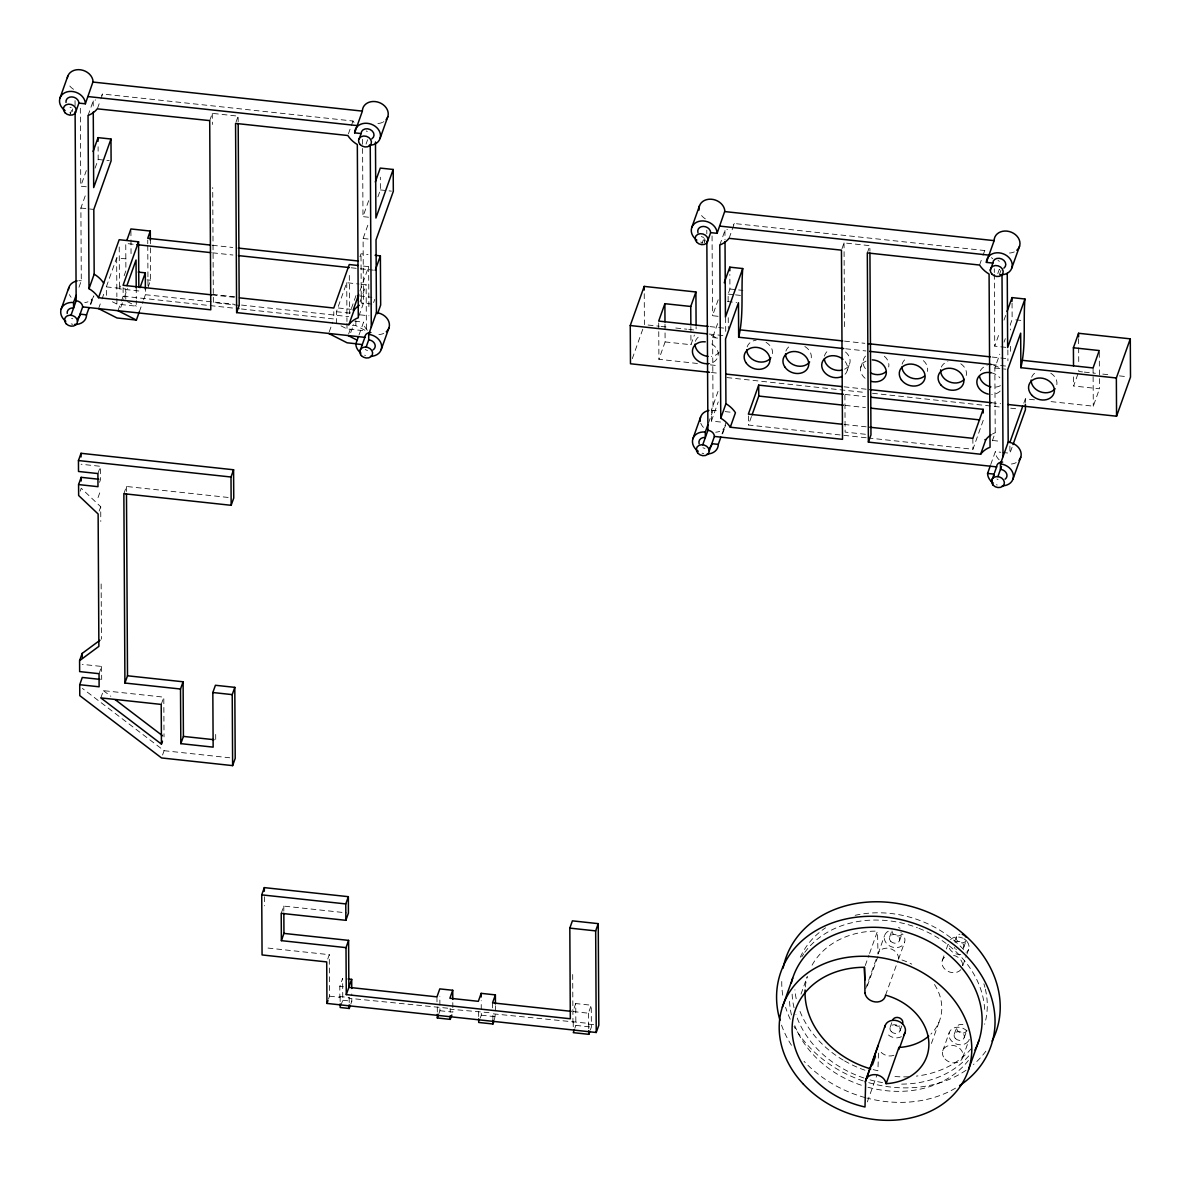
<?xml version="1.0" encoding="UTF-8"?>
<svg xmlns="http://www.w3.org/2000/svg" width="1190" height="1190" viewBox="0 0 1190 1190"><rect width="100%" height="100%" fill="white"/><g stroke="black" fill="none" stroke-linecap="round" stroke-linejoin="round"><path stroke-width="0.75" stroke-dasharray="5 3.75" d="M878.488 1053.12L877.908 1070.747A85.025 69.05 19.6 0 1 872.523 1069.423M720.56 422.034L711.412 421.052L711.352 410.223L718.73 389.457M69.883 115.118L72.456 107.873L72.471 111.503M88.045 115.475L93.207 100.971L94.248 100.555A26.373 21.42 19.6 0 0 95.631 99.9M97.461 108.498L100.317 100.451M100.897 98.844L102.623 94.01L352.984 121.023A26.373 21.42 19.6 0 0 354.873 123.596M86.305 186.785L80.756 186.19L86.32 170.587M79.001 287.236L81.292 280.781L80.89 208.042L86.439 192.423M95.081 168.147L98.175 159.475L98.101 146.742M90.261 304.387L93.132 296.325M90.886 304.253L93.861 295.879A13.179 10.71 19.6 0 1 84.758 302.617M98.592 308.627L101.462 300.564M102.028 298.958L103.753 294.123M106.386 295.343L106.327 286.879L116.65 257.888L128.996 259.227M138.843 290.97L119.446 288.873L120.621 285.585M124.147 275.693L125.902 270.755L125.753 243.444L134.991 244.441M117.988 310.709L120.844 302.662M121.425 301.055L123.15 296.221L123.091 287.117M120.696 307.57L123.775 298.913M124.4 297.173L127.479 288.516M139.394 311.601L143.008 301.457M143.603 299.776L145.418 294.704L145.388 289.23M147.991 287.445L150.58 280.2L150.386 245.616M209.708 120.606L212.296 113.362L238.149 116.159L238.179 121.722M80.206 491.158L81.232 488.257L100.719 506.747L100.793 521.458M97.907 473.561L100.496 466.316L81.099 464.234M99.529 482.337L100.57 479.436L100.496 466.316M98.041 497.599L100.629 490.354M236.081 121.945L238.149 116.159M99.172 511.09L100.719 506.747M123.864 493.716L126.438 486.472L228.287 497.465M99.038 673.689L101.611 666.445L82.214 664.347M100.838 697.905L103.411 690.646L163.804 697.162L164.027 736.863M348.387 133.905L352.984 121.023M161.215 704.421L163.804 697.162M366.059 144.064L367.606 139.721M162.554 755.04L164.101 750.697L82.363 688.385M368.513 217.234L362.98 216.639L369.153 199.295M329.243 331.832L332.694 322.178M336.487 323.561L336.413 311.706L346.736 282.714L359.083 284.053M358.874 316.124L363.456 303.227L363.099 238.491L368.662 222.872M377.914 196.871L380.384 189.924L380.324 177.191M359.96 256.683L361.001 253.782L368.052 254.541M355.988 295.581L349.533 313.699L349.295 271.826M359.975 290.985L368.647 266.634L359.841 265.682M348.64 333.929L351.511 325.882M360.064 301.858L366.133 284.812L360.838 284.232M350.693 332.65L353.698 324.201M358.978 335.045L363.575 322.163L353.237 321.047M373.615 302.617L374.791 299.315M281.212 913.34L283.8 906.096L346.588 912.864M327.741 959.021L329.288 954.678L264.656 947.701M328.485 999.079L329.526 996.179L329.288 954.678M329.526 996.179L339.864 997.294L339.805 986.376L342.646 978.403L342.765 1000.255L340.697 1006.041M339.864 997.294L340.132 996.566L349.176 997.547L348.908 998.276L450.207 1008.451L450.222 1012.095M350.782 1004.122L351.824 1001.221L351.779 993.948M632.292 358.666L643.195 328.038M697.459 363.471L658.918 359.306L665.106 341.917L665.002 323.71M701.624 244.634L704.212 237.39L704.227 241.035M704.242 242.849L705.268 239.949M438.887 1013.627L439.928 1010.727L439.839 996.164M719.786 244.991L724.948 230.503L726.004 230.087A26.373 21.42 19.6 0 0 727.388 229.417M450.207 1008.451L449.954 1009.18L491.098 1012.868M665.106 341.917L690.959 344.713L694.395 335.045M729.202 238.03L734.364 223.527L984.725 250.54A26.373 21.42 19.6 0 0 986.629 253.128M718.061 316.317L712.513 315.707L718.686 298.378M708.452 423.194L713.048 410.312L712.631 337.558L718.165 322.029M728.161 301.338L728.116 294.079L729.931 289.006L729.842 274.444M480.254 1018.09L481.296 1015.189L481.206 1000.626M494.475 1019.637L495.486 1013.092M711.412 421.052L718.225 401.923M722.018 433.904L726.034 422.629M722.628 433.77L725.603 425.41A13.179 10.71 19.6 0 1 715.696 432.223M866.201 437.756L748.436 425.038L751.47 416.515M841.985 248.68L844.037 242.894L869.905 245.675L869.935 251.239M575.737 1003.557L572.896 1011.53L588.41 1013.196L591.252 1005.223L575.737 1003.557L575.856 1025.393L574.83 1028.294M492.913 1020.336L492.868 1013.047L492.615 1013.776L588.738 1023.4L588.767 1030.674M593.646 1024.679L588.47 1024.129L588.738 1023.4M590.344 1029.975L591.37 1027.074L591.252 1005.223M867.317 252.92L869.905 245.675M847.354 370.031L849.943 362.786M860.682 367.532L863.271 360.287M979.563 265.043L982.434 256.981M983.014 255.374L984.725 250.54M997.8 273.581L999.347 269.238L999.377 272.882M999.392 274.697L1000.939 270.353M1005.818 347.361L994.736 346.156L999.674 332.293M1003.988 320.155L1005.848 314.948M992.341 440.806L995.212 432.758L994.855 368.007L999.764 354.204M1004.062 342.125L1005.297 338.674M868.045 437.95L972.929 449.27L983.252 420.278M801.004 994.126L807.147 976.871M990.735 464.561L995.316 451.679L1000.805 452.274M1023.817 403.202L1025.364 398.843L1034.541 399.84M1002.635 452.468L1009.938 453.256L1012.422 446.295M865.249 965.551L868.938 955.198M869.548 953.473L877.536 931.041L871.735 931.22A85.025 69.05 19.6 0 0 811.208 966.801M1099.277 352.374L1099.486 388.788L1073.633 385.991L1078.214 373.11M865.695 988.667L876.152 959.333M878.146 953.621L884.587 935.504M867.287 986.034L877.863 956.701M889.599 937.17L892.173 929.925M899.595 940.516L902.169 933.258M1051.068 401.625L1093.283 406.177L1099.486 388.788M885.539 995.152L897.944 960.866M898.554 959.17L904.593 942.183M890.105 1027.401L892.678 1020.157M900.101 1030.733L902.675 1023.489M942.257 960.538L944.027 955.6M946.362 949.01L948.713 942.42M954.752 941.186L956.299 936.842M963.721 947.433L966.295 940.174A5.281 4.284 19.6 0 1 957.652 941.201A5.281 4.284 19.6 0 1 959.928 934.15M931.428 1043.466L940.041 1019.309M962.859 965.566L966.369 955.689M966.964 954.038L968.72 949.099M942.763 1050.77L949.218 1032.652M954.216 1034.318L956.805 1027.074M964.227 1037.665L966.801 1030.406M962.769 1057.449L969.225 1039.331M867.317 1101.895L877.194 1074.302M102.623 94.01L102.4 94.322A26.373 21.42 19.6 0 1 101.477 95.423M734.364 223.527L734.141 223.854A26.373 21.42 19.6 0 1 733.233 224.955M711.352 410.223L718.21 410.862M98.175 159.475L109.257 160.68M380.384 189.924L391.465 191.129M80.89 208.042L93.817 209.425M363.099 238.491L368.647 239.086M729.931 289.006L742.857 290.405M1015.829 319.857L1021.377 320.452M728.116 294.079L733.665 294.674M735.509 294.867L741.043 295.477M212.415 245.274L232.734 247.461M727.388 301.516L736.625 302.513M212.608 252.816L232.928 255.017M351.199 267.78L358.592 268.568M360.436 268.776L373.377 270.16M709.999 326.61L726.48 328.395M844.528 341.128L864.818 343.315M992.088 357.045L1008.689 358.845M648.104 325.034L659.186 326.224M661.03 326.432L668.423 327.22M675.801 328.024L686.883 329.214M688.727 329.422L696.12 330.21L696.105 326.566M1082.484 371.905L1078.794 371.503L1078.765 366.044M1084.328 372.098L1095.41 373.288M1102.803 374.091L1110.181 374.895M1119.418 375.891L1126.811 376.68M359.514 295.968L371.86 297.292M709.21 334.063L723.892 335.639M845.644 348.774L865.933 350.961M991.344 364.497L998.722 365.285M1000.567 365.494L1006.1 366.089M712.631 337.558L718.18 338.153M994.855 368.007L1005.937 369.197M147.054 279.829L150.58 280.2M371.845 304.075L361.269 302.929L361.001 253.782M212.683 294.436L234.861 296.816M338.362 307.987L351.303 309.385M211.79 294.867L235.828 297.455M106.327 286.879L125.724 288.977L125.783 299.136M336.413 311.706L350.514 313.223M360.109 314.844L368.93 315.796M145.418 294.704L234.133 304.268M241.525 305.071L348.715 316.629M239.205 305.354L213.352 302.558L212.713 187.559M123.15 296.221L239.577 308.775M241.421 308.983L333.84 318.95L333.795 311.676M352.344 325.272L355.87 325.658L366.386 330.999L366.133 284.812M710.311 364.854L717.659 365.657M112.41 301.784L116.917 304.075L136.3 306.172L136.27 300.624M340.995 325.852L347.004 328.901L366.386 330.999M711.382 372.5L718.745 373.288M844.037 386.81L866.156 389.204M991.448 402.711L1000.671 403.707M726.897 377.572L865.1 392.477M872.478 393.265L1001.474 407.188M1010.682 408.185L1018.045 408.973M845.183 394.455L865.413 396.642M845.242 405.388L865.487 407.575M725.112 411.606L731.999 412.35M844.052 424.443L866.141 426.823M992.683 440.478L1001.296 441.416M865.428 434.276L845.108 432.089L844.9 394.991M164.101 750.697L229.73 757.777M339.805 986.376L343.419 986.763M439.928 1010.727L452.855 1012.125L452.795 1001.207M481.296 1015.189L495.516 1016.736M575.856 1025.393L591.37 1027.074M342.765 1000.255L351.824 1001.221M882.549 1082.602L876.271 1081.398A98.22 79.76 19.6 0 1 870.054 1079.866M898.569 958.947L898.465 958.649A10.546 8.568 19.6 0 0 889.451 948.445A10.546 8.568 19.6 0 0 877.982 954.157L877.536 931.041M127.3 301.591L136.3 306.172M103.411 690.646L110.804 696.284M1093.075 367.948L1093.283 406.177M1078.601 338.733L1078.646 346.007M1078.661 347.837L1078.75 364.214M1073.573 376.888L1073.633 385.991M1025.364 398.843L1025.378 402.488M1012.05 303.063L1012.14 319.455L1010.34 324.528L1010.37 329.972M1010.459 346.32L1010.503 353.594M1009.894 446.042L1009.938 453.256M1007.856 349.934L1007.915 360.838M994.29 268.776L994.319 272.465M994.319 274.31L994.736 346.156M972.855 438.337L972.929 449.27M844.037 242.894L844.528 330.061M748.376 415.95L748.436 425.038M728.25 317.685L728.31 328.589M725.632 317.671L725.707 332.203M724.948 230.503L725.007 239.711M712.066 235.947L712.513 315.707M706.786 230.146L706.815 233.79M690.855 326.506L690.959 344.713M658.71 322.907L658.918 359.306M644.236 293.677L644.415 324.632M588.41 1013.196L588.47 1024.129M573.223 1021.719L573.268 1030.823M572.688 974.521L572.955 1022.448M495.457 1005.803L495.486 1011.262M492.556 1002.858L492.586 1008.317M478.648 1011.515L478.692 1018.804M437.28 1007.052L437.325 1014.341M436.953 996.863L436.998 1002.322M368.647 266.634L368.9 310.337M362.548 139.26L362.578 146.623M362.593 148.467L362.98 216.639M355.855 320.571L355.87 325.658M346.736 282.714L346.959 321.508M346.974 323.368L347.004 328.901M349.176 997.547L349.22 1004.836M340.132 996.566L340.162 1003.854M283.8 906.096L283.83 911.555M264.358 896.725L264.418 905.828M212.296 113.362L212.356 124.489M215.688 734.423L215.717 739.882M150.357 240.142L150.371 243.786M147.738 240.112L147.753 243.757M147.768 245.571L147.991 285.63M136.21 287.697L136.27 298.779M130.915 230.771L130.96 238.059M130.974 239.874L131.049 254.437M126.438 486.472L126.467 492.035M119.223 246.999L119.446 288.873M116.65 257.888L116.873 296.682M116.888 298.541L116.917 304.075M101.15 583.963L101.462 639.134M101.611 666.445L101.686 679.549M93.207 100.971L93.251 108.35M80.325 108.275L80.756 186.19M75.044 100.629L75.074 106.074M1000.418 385.62A13.179 10.71 19.6 0 1 994.275 387.196M980.307 370.863A13.179 10.71 19.6 0 1 987.164 365.598M993.784 365.494A13.179 10.71 19.6 0 1 1000.016 368.245M785.921 351.08A13.179 10.71 19.6 0 1 791.915 345.1M804.842 346.498A13.179 10.71 19.6 0 1 810.925 359.44M711.754 343.984A13.179 10.71 19.6 0 1 718.18 355.557A13.179 10.71 19.6 0 1 708.749 363.649M1000.165 391.064A13.179 10.71 19.6 0 1 991.701 394.44M991.196 372.738A13.179 10.71 19.6 0 1 999.868 377.751M719.162 352.166A13.179 10.71 19.6 0 1 711.337 356.405M695.421 341.322A13.179 10.71 19.6 0 1 698.738 336.785M711.218 335.312A13.179 10.71 19.6 0 1 717.035 338.763M747.141 346.9A13.179 10.71 19.6 0 1 756.23 340.162M766.048 342.318A13.179 10.71 19.6 0 1 772.146 355.245M845.54 352.032A13.179 10.71 19.6 0 1 844.602 369.227M824.477 356.108A13.179 10.71 19.6 0 1 829.817 349.667M845.227 361.626A13.179 10.71 19.6 0 1 844.513 374.835M902.124 364.17A13.179 10.71 19.6 0 1 907.687 357.892M923.38 360.63A13.179 10.71 19.6 0 1 927.427 371.459M941.335 367.085A13.179 10.71 19.6 0 1 947.88 361.552M960.776 363.753A13.179 10.71 19.6 0 1 965.789 376.918M1031.656 377.289A13.179 10.71 19.6 0 1 1035.136 372.857M1050.785 373.199A13.179 10.71 19.6 0 1 1056.452 386.229M865.383 368.692A13.179 10.71 19.6 0 1 866.112 355.483M884.319 356.212A13.179 10.71 19.6 0 1 888.722 366.966M705.313 218.826A13.179 10.71 19.6 0 1 699.913 212.891M702.323 242.522A13.179 10.71 19.6 0 1 700.672 242.046M703.781 237.331A6.59 5.355 19.6 0 1 701.341 236.527M992.802 258.647A26.373 21.42 19.6 0 1 991.419 257.665M1016.171 462.598A13.179 10.71 19.6 0 1 1008.317 463.996M999.154 459.816A13.179 10.71 19.6 0 1 995.316 451.679M997.22 485.014A13.179 10.71 19.6 0 1 996.417 484.717M704.971 448.377A6.59 5.355 19.6 0 1 702.918 447.752M703.736 453.628A13.179 10.71 19.6 0 1 702.085 453.167M703.424 427.389A13.179 10.71 19.6 0 1 700.627 422.718M998.068 479.6A6.59 5.355 19.6 0 1 996.937 478.975M1014.297 251.893A13.179 10.71 19.6 0 1 1008.808 253.039M999.451 261.309A6.59 5.355 19.6 0 1 997.993 260.432M865.085 378.286A13.179 10.71 19.6 0 1 866.023 361.091M992.415 434.038A26.373 21.42 19.6 0 1 995.212 432.758M383.73 333.408A13.179 10.71 19.6 0 1 376.561 334.479M367.398 330.299A13.179 10.71 19.6 0 1 363.575 322.163M362.028 303.837A26.373 21.42 19.6 0 1 363.456 303.242M367.323 131.599A6.59 5.355 19.6 0 1 366.237 130.915M73.557 89.309A13.179 10.71 19.6 0 1 68.499 84.059M383.879 121.648A13.179 10.71 19.6 0 1 383.239 122.02M382.54 122.362A13.179 10.71 19.6 0 1 377.899 123.492M71.132 297.262A13.179 10.71 19.6 0 1 69.436 294.599M78.778 280.721A13.179 10.71 19.6 0 1 81.292 280.781M367.532 350.514A6.59 5.355 19.6 0 1 365.196 349.443M72.828 324.26A13.179 10.71 19.6 0 1 71.147 323.888M72.798 318.771A6.59 5.355 19.6 0 1 71.564 318.399M365.479 355.483A13.179 10.71 19.6 0 1 364.661 355.185M71.192 107.636A6.59 5.355 19.6 0 1 69.987 107.189M70.567 113.005A13.179 10.71 19.6 0 1 69.734 112.782M966.875 1030.138A5.281 4.284 19.6 0 1 959.854 1032.563A5.281 4.284 19.6 0 1 957.489 1025.854A5.281 4.284 19.6 0 1 965.447 1026.048M901.663 934.254A5.281 4.284 19.6 0 1 895.862 935.667A5.281 4.284 19.6 0 1 892.009 931.041M898.495 927.516A5.281 4.284 19.6 0 1 900.027 928.274M968.734 1055.932A98.22 79.76 19.6 0 1 901.425 1084.12M863.91 1077.991A98.22 79.76 19.6 0 1 795.917 1014.43M794.027 1007.752A98.22 79.76 19.6 0 1 792.109 993.457M801.807 956.76A98.22 79.76 19.6 0 1 803.741 953.815M804.752 952.387A98.22 79.76 19.6 0 1 875.364 920.034L881.641 920.182A98.22 79.76 19.6 0 1 917.431 927.769M918.918 928.349A98.22 79.76 19.6 0 1 984.68 1010.682M971.308 1048.673A98.22 79.76 19.6 0 1 916.345 1076.117M908.669 1076.757A98.22 79.76 19.6 0 1 891.429 1076.206M864.966 1070.226A98.22 79.76 19.6 0 1 844.588 1060.915M843.219 1060.111A98.22 79.76 19.6 0 1 798.936 1008.51M796.199 998.722A98.22 79.76 19.6 0 1 794.905 989.783M800.32 957.221A98.22 79.76 19.6 0 1 825.577 927.798M855.149 915.318A98.22 79.76 19.6 0 1 966.131 952.372M983.892 983.803A98.22 79.76 19.6 0 1 984.904 987.358M985.35 989.143A98.22 79.76 19.6 0 1 984.636 1024.263M985.841 1051.187A111.399 90.47 19.6 0 1 973.45 1064.544M966.027 1070.256A111.399 90.47 19.6 0 1 864.937 1081.502M863.196 1080.937A111.399 90.47 19.6 0 1 794.042 1026.509M790.249 1019.265A111.399 90.47 19.6 0 1 785.593 1007.335M782.737 995.182A111.399 90.47 19.6 0 1 781.845 978.522M955.511 1088.151A111.399 90.47 19.6 0 1 866.766 1098.028M865.011 1097.552A111.399 90.47 19.6 0 1 804.024 1061.316M791.469 1045.266A111.399 90.47 19.6 0 1 780.908 1023.326M955.049 942.272A5.281 4.284 19.6 0 1 962.234 942.956A5.281 4.284 19.6 0 1 962.621 949.055M956.448 949.427A5.281 4.284 19.6 0 1 955.868 949.084M955.079 948.46A5.281 4.284 19.6 0 1 954.246 947.463M960.895 969.657A10.546 8.568 19.6 0 1 945.485 969.716A10.546 8.568 19.6 0 1 945.41 956.567M953.562 955.362A10.546 8.568 19.6 0 1 962.249 962.695M962.398 963.26A10.546 8.568 19.6 0 1 962.591 965.566M967.292 941.826A10.546 8.568 19.6 0 1 966.949 951.97M960.776 954.544A10.546 8.568 19.6 0 1 948.37 944.637M950.483 939.55A10.546 8.568 19.6 0 1 962.636 938.107M963.841 938.746A10.546 8.568 19.6 0 1 966.89 941.32M899.982 1025.988A5.281 4.284 19.6 0 1 893.214 1023.519M893.868 1055.307A10.546 8.568 19.6 0 1 879.113 1049.506M901.44 1036.683A10.546 8.568 19.6 0 1 886.163 1032.474M888.261 931.235A10.546 8.568 19.6 0 0 884.274 938.3L884.348 938.88A10.546 8.568 19.6 0 0 894.642 947.582A10.546 8.568 19.6 0 0 904.846 941.082L904.921 940.531A10.546 8.568 19.6 0 0 902.332 933.912M900.845 932.588A10.546 8.568 19.6 0 1 901.38 933.005M968.199 1041.324A10.546 8.568 19.6 0 1 953.145 1042.38A10.546 8.568 19.6 0 1 951.569 1029.261A10.546 8.568 19.6 0 1 966.964 1031.061M968.392 1060.424A98.205 79.76 19.6 0 1 867.48 1087.11M861.337 1085.235A98.205 79.76 19.6 0 1 794.771 1025.631M791.454 1015.011A98.205 79.76 19.6 0 1 789.505 998.931M805.303 986.971A85.025 69.05 19.6 0 1 807.311 976.588M934.507 984.502A54.443 44.209 19.6 0 1 930.907 1034.11M901.975 959.988A54.443 44.209 19.6 0 1 911.778 964.153M955.347 1038.454A5.281 4.284 19.6 0 0 964.123 1037.918A5.281 4.284 19.6 0 0 958.188 1031.596A5.281 4.284 19.6 0 0 955.347 1038.454M890.715 941.305A5.281 4.284 19.6 0 0 899.491 940.769A5.281 4.284 19.6 0 0 893.556 934.448A5.281 4.284 19.6 0 0 890.715 941.305M891.221 1031.537A5.281 4.284 19.6 0 0 900.012 1031.001A5.281 4.284 19.6 0 0 894.062 1024.679A5.281 4.284 19.6 0 0 891.221 1031.537M945.024 1059.026A10.546 8.568 19.6 0 0 962.576 1057.97A10.546 8.568 19.6 0 0 950.706 1045.311A10.546 8.568 19.6 0 0 945.024 1059.026"/><path stroke-width="1.5" d="M878.354 1045.222L865.428 1081.74A10.546 8.568 19.6 0 0 865.606 1084.031L864.996 1106.983A85.025 69.05 19.6 0 1 792.109 1029.305A85.025 69.05 19.6 0 1 864.223 967.292L864.877 980.025M884.78 1027.387L884.839 1026.821A10.546 8.568 19.6 0 1 895.044 1020.336A10.546 8.568 19.6 0 1 905.352 1029.038L905.411 1029.618A10.546 8.568 19.6 0 1 903.731 1034.854M864.639 967.277L864.952 992.936M1019.042 460.307A13.179 10.71 19.6 0 0 1009.879 442.427L1022.775 406.102M59.991 98.056L67.726 76.309M76.309 110.358L78.897 103.113A6.59 5.355 19.6 0 0 71.98 96.911A6.59 5.355 19.6 0 0 66.015 102.429M78.897 103.113L85.353 103.798L93.073 81.545A13.179 10.71 19.6 0 0 80.771 69.823A13.179 10.71 19.6 0 0 67.369 77.662M93.118 151.502L98.056 137.638L110.982 139.022L111.101 160.873L93.817 209.425L94.174 274.176L89.012 288.679A26.373 21.42 19.6 0 1 98.532 297.693L210.779 309.802L209.708 120.606L97.238 108.826A26.373 21.42 19.6 0 1 89.086 115.058L88.045 115.475L89.012 288.679M110.982 139.022L93.683 187.589L93.266 112.038M61.106 309.281L68.856 287.534M67.205 313.476A6.59 5.355 19.6 0 1 73.587 307.987L73.557 302.528L76.13 295.284M70.998 315.246L76.16 300.743L75.104 111.652M77.499 321.404L82.66 306.901A6.59 5.355 19.6 0 0 76.16 300.743M74.524 324.439A13.179 10.71 19.6 0 0 86.543 314.844L89.116 307.6M98.532 297.693L119.179 239.711L138.561 241.808L138.828 287.325M126.899 240.231L130.915 228.956L150.297 231.053L150.357 240.142M138.561 241.808L123.076 285.288L211.79 294.867M126.943 285.555L136.047 259.985L136.21 287.697M150.297 231.053L147.724 238.297L210.556 245.081M180.508 689.025L180.821 743.646L213.144 747.141L212.832 692.52L215.42 685.276L234.802 687.359L235.204 758.372L232.63 765.616L161.528 757.941L79.775 695.629L79.715 684.711L99.112 686.794L99.038 673.689L79.641 671.591L79.581 660.673L98.874 646.378L98.13 513.991L78.644 495.516L78.585 484.583L97.982 486.68L97.907 473.561L78.51 471.478L78.451 460.545L81.039 453.301L233.582 469.767L233.746 498.045L231.158 505.304L123.864 493.716L124.92 683.03L180.508 689.025L183.096 681.781L127.508 675.786L124.92 683.03M140.018 287.668L145.299 272.852L138.248 272.094M98.592 308.627L116.992 317.968L136.389 320.065L139.394 311.601M78.585 484.583L81.173 477.339L98.8 479.243M79.581 660.673L82.155 653.429L99.975 640.235M79.715 684.711L82.288 677.452L99.93 679.356M236.632 312.598L235.561 123.403L347.822 135.511A26.373 21.42 19.6 0 0 357.327 144.54L358.294 317.73A26.373 21.42 19.6 0 0 348.878 324.706L236.632 312.598L239.205 305.354L238.193 123.567M231.158 505.304L231.009 477.012L233.582 469.767M371.86 138.814A6.59 5.355 19.6 0 0 370.209 129.561A6.59 5.355 19.6 0 0 361.106 133.548L354.65 132.863L362.385 111.116L93.088 82.065M359.038 139.349L361.106 133.548M161.438 744.107L161.215 704.421L100.838 697.905L161.438 744.107L162.48 741.206M380.071 138.427L387.821 116.68M375.326 181.951L380.264 168.088L393.191 169.471L393.325 191.322L376.025 239.874L376.442 312.628L368.692 334.375L368.721 339.834L366.148 347.078M180.821 743.646L183.409 736.402L183.096 681.781M393.191 169.471L375.906 218.038L375.475 141.982M358.74 294.466L353.162 310.114L354.04 310.218A26.373 21.42 19.6 0 1 359.35 305.28M348.878 324.706L354.04 310.218M375.222 270.368L380.384 255.865L375.103 255.3M360.942 353.118A13.179 10.71 19.6 0 1 355.825 343.895L358.413 336.651M232.63 765.616L232.229 694.618L234.802 687.359M359.707 351.853L364.869 337.35A6.59 5.355 19.6 0 1 370.878 332.56M377.572 313.699L380.666 305.027L380.384 255.865M381.261 349.473L388.996 327.726M346.007 947.627L346.275 994.602L570.322 1018.774L569.817 928.111L572.39 920.852L598.243 923.648L598.823 1025.245L596.235 1032.489L326.938 1003.423L326.714 961.922L262.068 954.945L261.726 894.865L264.314 887.621L348.343 896.68L348.432 913.072L345.859 920.316L281.212 913.34L281.375 940.65L346.007 947.627L348.596 940.383L283.949 933.406L281.375 940.65M345.859 920.316L345.769 903.924L348.343 896.68M326.938 1003.423L327.979 1000.537M346.275 994.602L351.69 979.385L348.075 978.983M340.162 1003.854L340.191 1007.499L349.235 1008.48L350.262 1005.58M709.552 372.306L630.477 363.768L630.254 325.539L644.192 286.403L695.912 291.981L696.091 324.751M691.732 227.573L699.482 205.825M695.912 291.981L690.75 306.47L664.883 303.688L658.695 321.077L708.154 326.417M708.065 239.874L710.638 232.63A6.59 5.355 19.6 0 0 703.305 226.427A6.59 5.355 19.6 0 0 697.95 232.675M451.813 1015.025L450.266 1019.369L437.34 1017.986L438.366 1015.085M710.638 232.63L717.094 233.329L724.829 211.061A13.179 10.71 19.6 0 0 710.832 199.191A13.179 10.71 19.6 0 0 699.08 210.035M348.596 940.383L348.849 987.358L436.953 996.863L439.794 988.89L452.721 990.273L449.894 998.246L478.335 1001.326L481.162 993.352L495.382 994.885L495.442 1003.988M724.249 282.759L729.797 267.155L742.739 268.553C740.864 291.357 744.003 315.023 738.663 337.231L843.799 348.581M742.739 268.553L725.439 317.105L725.022 241.555M692.863 438.798L700.598 417.065M495.382 994.885L492.556 1002.858L571.081 1011.322M478.692 1018.804L478.707 1022.448L492.928 1023.98L493.969 1021.08M699.125 443.721A6.59 5.355 19.6 0 1 705.328 437.518L705.298 432.059L707.886 424.8M702.755 444.762L707.916 430.274L706.845 241.168M709.255 450.921L714.402 436.433A6.59 5.355 19.6 0 0 707.916 430.274M720.768 418.196L719.786 244.991L720.843 244.575A26.373 21.42 19.6 0 0 728.979 238.342L841.464 250.138L842.52 439.333L730.288 427.225A26.373 21.42 19.6 0 0 720.768 418.196L725.93 403.707L725.558 338.957L738.469 302.721L738.663 337.231M707.113 453.985A13.179 10.71 19.6 0 0 718.299 444.376L720.872 437.117M730.288 427.225L735.45 412.722A26.373 21.42 19.6 0 0 725.93 403.707M843.338 394.262L758.699 385.129L748.376 414.12L842.223 424.25M752.08 414.819L758.759 396.062L758.699 385.129M596.235 1032.489L595.669 930.892L598.243 923.648M574.309 1029.752L573.283 1032.652L588.797 1034.318L589.823 1031.418M868.388 442.115L867.317 252.92L979.563 265.043A26.373 21.42 19.6 0 0 989.083 274.057L990.05 447.247A26.373 21.42 19.6 0 0 980.634 454.238L868.388 442.115L870.961 434.871L869.935 253.098M1003.914 268.137A6.59 5.355 19.6 0 0 1001.772 258.989A6.59 5.355 19.6 0 0 992.862 263.079L986.391 262.38L994.141 240.633A13.179 10.71 19.6 0 1 1011.559 232.303A13.179 10.71 19.6 0 1 1016.825 250.287M990.273 270.323L992.862 263.079M1011.827 267.943L1019.562 246.211M1007.082 311.483L1012.021 297.604L1024.947 299.002C1023.073 321.806 1026.226 345.472 1020.871 367.68L1116.354 377.989L1130.292 338.853L1078.571 333.274L1073.41 347.763L1073.514 365.97M870.931 397.237L983.178 409.345L972.855 438.337L869.816 427.225M1024.947 299.002L1007.662 347.554L1007.246 273.358M782.351 1007.216L792.674 978.225M980.634 454.238L985.796 439.735A26.373 21.42 19.6 0 1 991.106 434.811M992.029 482.114A13.179 10.71 19.6 0 1 987.581 473.427L990.169 466.183M991.463 481.37L994.052 474.126L987.581 473.427M994.557 472.668L996.625 466.882A6.59 5.355 19.6 0 1 1002.635 462.077M1005.104 479.168A6.59 5.355 19.6 0 0 1006.472 473.367A6.59 5.355 19.6 0 0 1000.478 469.351L1000.448 463.892L1008.183 442.159L1007.781 369.406L1020.678 333.17L1020.871 367.68M997.904 476.61L1001.504 466.465M1013.032 444.569L1025.423 409.777L1025.393 404.317M1013.017 478.99L1020.752 457.257M865.74 1080.089L885.092 1025.735M872.374 1065.05L875.438 1056.423M1008.034 404.511L1116.562 416.217L1130.5 377.081L1130.292 338.853M864.922 992.653L864.996 993.234A10.546 8.568 19.6 0 0 875.29 1001.935A10.546 8.568 19.6 0 0 885.494 995.435L885.539 995.152A54.443 44.209 19.6 0 1 928.884 1044.076A54.443 44.209 19.6 0 1 886.163 1083.674L898.926 1047.453A54.443 44.209 19.6 0 0 928.706 1036.148M899.818 1047.23L905.099 1032.414M968.63 1069.408L978.954 1040.417M898.926 1047.453L898.971 1047.736A10.546 8.568 19.6 0 1 898.986 1048.301M87.926 96.554L357.223 125.605M724.844 211.582L994.141 240.633M719.682 226.085L988.979 255.136M238.283 248.07L358.413 261.026M358.071 265.489L349.265 264.537L333.78 308.032L239.517 297.857M136.835 244.649L210.749 252.622M238.476 255.612L349.354 267.572M1073.41 347.763L1099.263 350.559L1093.075 367.948L1023.459 360.436M741.236 329.987L842.684 340.935M868.507 343.717L990.244 356.851M630.254 325.539L707.366 333.855M869.622 351.362L991.344 364.497M726.108 374.091L842.193 386.616M869.831 389.591L991.448 402.711M82.66 306.901L364.869 337.35M355.899 343.746L347.078 342.794L328.678 333.453M86.543 314.844L80.072 314.145A6.59 5.355 19.6 0 1 77.9 318.013M355.825 343.895L362.296 344.594A6.59 5.355 19.6 0 0 362.355 345.323M758.759 396.062L843.398 405.18M871.006 408.17L979.563 419.877M984.918 439.646L985.796 439.735M714.402 436.433L996.625 466.882M718.299 444.376L711.828 443.677A6.59 5.355 19.6 0 1 709.954 447.336M78.451 460.545L231.009 477.012M212.832 692.52L232.229 694.618M183.409 736.402L213.932 739.689M261.726 894.865L345.769 903.924M569.817 928.111L595.669 930.892M1008.183 442.159L1009.879 442.427M348.075 335.535L357.268 340.206M117.988 310.709L136.389 320.065M115.237 699.675L162.539 735.732M865.428 1081.74L865.487 1081.175A10.546 8.568 19.6 0 1 875.691 1074.689A10.546 8.568 19.6 0 1 886 1083.391L886.029 1083.688M717.094 233.329L717.094 232.809A13.179 10.71 19.6 0 0 698.619 221.459A13.179 10.71 19.6 0 0 695.525 239.071M85.353 103.798L85.338 103.292A13.179 10.71 19.6 0 0 66.863 91.927A13.179 10.71 19.6 0 0 63.769 109.554M1116.354 377.989L1116.562 416.217M1078.571 333.274L1078.601 336.904M1012.021 297.604L1012.036 301.249M1002.01 274.875L1003.021 456.648M983.178 409.345L983.208 412.989M729.797 267.155L729.827 270.799M690.75 306.47L690.855 324.677M664.883 303.688L664.987 321.895M644.192 286.403L644.221 290.048M588.767 1030.674L588.797 1034.318M492.913 1020.336L492.928 1023.98M481.162 993.352L481.191 996.997M452.721 990.273L452.78 999.377M450.251 1015.739L450.266 1019.369M437.325 1014.341L437.34 1017.986M370.254 145.344L371.28 327.131M351.69 979.385L351.749 988.488M349.22 1004.836L349.235 1008.48M283.845 913.37L283.949 933.406M264.314 887.621L264.329 891.25M145.299 272.852L145.388 289.23M126.482 493.895L127.508 675.786M98.056 137.638L98.071 141.268M81.039 453.301L81.054 456.945M81.173 477.339L81.188 480.983M82.155 653.429L82.184 657.073M809.646 361.924A13.179 10.71 19.6 0 1 795.143 365.449A13.179 10.71 19.6 0 1 785.504 353.861M990.913 386.869A13.179 10.71 19.6 0 1 979.563 376.382M708.749 363.649A13.179 10.71 19.6 0 1 692.535 352.79A13.179 10.71 19.6 0 1 705.283 341.828M1055.084 388.684A13.179 10.71 19.6 0 1 1040.402 391.822A13.179 10.71 19.6 0 1 1031.135 380.041M988.325 394.113A13.179 10.71 19.6 0 1 976.916 380.785A13.179 10.71 19.6 0 1 991.196 372.738M707.99 356.42A13.179 10.71 19.6 0 1 695.005 344.103M770.867 357.744A13.179 10.71 19.6 0 1 756.349 361.269A13.179 10.71 19.6 0 1 746.71 349.682M842.029 376.471A13.179 10.71 19.6 0 1 824.715 372.589A13.179 10.71 19.6 0 1 825.503 357.937A13.179 10.71 19.6 0 1 842.951 359.276M841.613 370.209A13.179 10.71 19.6 0 1 824.328 358.934M924.422 376.159A13.179 10.71 19.6 0 1 910.514 377.647A13.179 10.71 19.6 0 1 901.871 366.996M964.287 379.298A13.179 10.71 19.6 0 1 949.367 381.856A13.179 10.71 19.6 0 1 940.665 369.807M885.881 371.771A13.179 10.71 19.6 0 1 870.5 372.901M696.849 240.112A13.179 10.71 19.6 0 1 696.165 239.607M1000.448 463.892A13.179 10.71 19.6 0 1 1013.404 475.494A13.179 10.71 19.6 0 1 1002.263 485.832M993.382 483.125A13.179 10.71 19.6 0 1 992.683 482.634M994.275 475.554A6.59 5.355 19.6 0 1 994.052 474.126M698.232 451.278A13.179 10.71 19.6 0 1 692.982 438.47A13.179 10.71 19.6 0 1 705.298 432.059M700.3 421.275A13.179 10.71 19.6 0 1 708.898 410.446M986.391 262.38A13.179 10.71 19.6 0 1 998.975 252.83A13.179 10.71 19.6 0 1 1012.244 264.686A13.179 10.71 19.6 0 1 1000.225 274.771M872.315 359.871A13.179 10.71 19.6 0 1 886.327 372.827A13.179 10.71 19.6 0 1 871.139 381.365M94.174 274.176A26.373 21.42 19.6 0 1 103.694 283.205M376.442 312.628A13.179 10.71 19.6 0 1 387.866 319.634A13.179 10.71 19.6 0 1 387.286 330.79M386.795 331.311A13.179 10.71 19.6 0 1 386.259 331.802M362.414 110.402A13.179 10.71 19.6 0 1 379.417 102.608A13.179 10.71 19.6 0 1 386.096 119.744M68.455 289.601A13.179 10.71 19.6 0 1 77.142 280.914M65.792 321.27A13.179 10.71 19.6 0 1 61.345 308.627A13.179 10.71 19.6 0 1 73.557 302.528M368.692 334.375A13.179 10.71 19.6 0 1 381.648 345.978A13.179 10.71 19.6 0 1 370.507 356.316M368.721 339.834A6.59 5.355 19.6 0 1 374.791 344.029A6.59 5.355 19.6 0 1 373.05 349.86M65.108 110.581A13.179 10.71 19.6 0 1 64.424 110.09M354.65 132.863A13.179 10.71 19.6 0 1 366.951 123.284A13.179 10.71 19.6 0 1 380.443 134.693A13.179 10.71 19.6 0 1 369.317 145.269M779.971 1020.321A111.399 90.47 19.6 0 1 841.895 919.944A111.399 90.47 19.6 0 1 977.347 969.21A111.399 90.47 19.6 0 1 959.557 1085.622M783.109 968.154A111.399 90.47 19.6 0 1 920.48 909.309A111.399 90.47 19.6 0 1 992.103 1041.042M962.279 934.329A5.281 4.284 19.6 0 1 965.923 937.08M892.604 1020.425A5.281 4.284 19.6 0 1 899 1017.748A5.281 4.284 19.6 0 1 902.585 1023.757M898.971 1048.866A10.546 8.568 19.6 0 1 898.911 1049.431M791.276 983.252A98.205 79.76 19.6 0 1 913.34 934.462A98.205 79.76 19.6 0 1 974.967 1050.056M870.738 1068.903A85.025 69.05 19.6 0 1 805.08 990.006M745.892 362.578A13.179 10.71 19.6 0 0 768.294 364.988A13.179 10.71 19.6 0 0 757.004 347.406A13.179 10.71 19.6 0 0 745.892 362.578M1032.117 395.497A13.179 10.71 19.6 0 0 1053.879 393.474A13.179 10.71 19.6 0 0 1038.439 378.063A13.179 10.71 19.6 0 0 1032.117 395.497M784.686 366.758A13.179 10.71 19.6 0 0 807.073 369.183A13.179 10.71 19.6 0 0 795.783 351.586A13.179 10.71 19.6 0 0 784.686 366.758M901.38 379.833A13.179 10.71 19.6 0 0 923.738 381.261A13.179 10.71 19.6 0 0 911.466 364.08A13.179 10.71 19.6 0 0 901.38 379.833M941.231 385.322A13.179 10.71 19.6 0 0 963.201 384.162A13.179 10.71 19.6 0 0 948.504 368.26A13.179 10.71 19.6 0 0 941.231 385.322M697.95 453.301A6.59 5.355 19.6 0 0 708.913 452.646A6.59 5.355 19.6 0 0 701.49 444.733A6.59 5.355 19.6 0 0 697.95 453.301M993.085 485.148A6.59 5.355 19.6 0 0 1004.062 484.479A6.59 5.355 19.6 0 0 996.64 476.58A6.59 5.355 19.6 0 0 993.085 485.148M991.91 274.102A6.59 5.355 19.6 0 0 1002.873 273.432A6.59 5.355 19.6 0 0 995.45 265.534A6.59 5.355 19.6 0 0 991.91 274.102M696.76 242.254A6.59 5.355 19.6 0 0 707.723 241.6A6.59 5.355 19.6 0 0 700.3 233.686A6.59 5.355 19.6 0 0 696.76 242.254M361.344 355.617A6.59 5.355 19.6 0 0 372.306 354.962A6.59 5.355 19.6 0 0 364.884 347.049A6.59 5.355 19.6 0 0 361.344 355.617M66.194 323.784A6.59 5.355 19.6 0 0 77.157 323.115A6.59 5.355 19.6 0 0 69.734 315.201A6.59 5.355 19.6 0 0 66.194 323.784M65.004 112.738A6.59 5.355 19.6 0 0 75.981 112.068A6.59 5.355 19.6 0 0 68.559 104.17A6.59 5.355 19.6 0 0 65.004 112.738M360.154 144.57A6.59 5.355 19.6 0 0 371.116 143.916A6.59 5.355 19.6 0 0 363.694 136.002A6.59 5.355 19.6 0 0 360.154 144.57M803.384 1084.149A98.205 79.76 19.6 0 0 966.83 1074.302A98.205 79.76 19.6 0 0 856.25 956.462A98.205 79.76 19.6 0 0 803.384 1084.149"/></g></svg>
